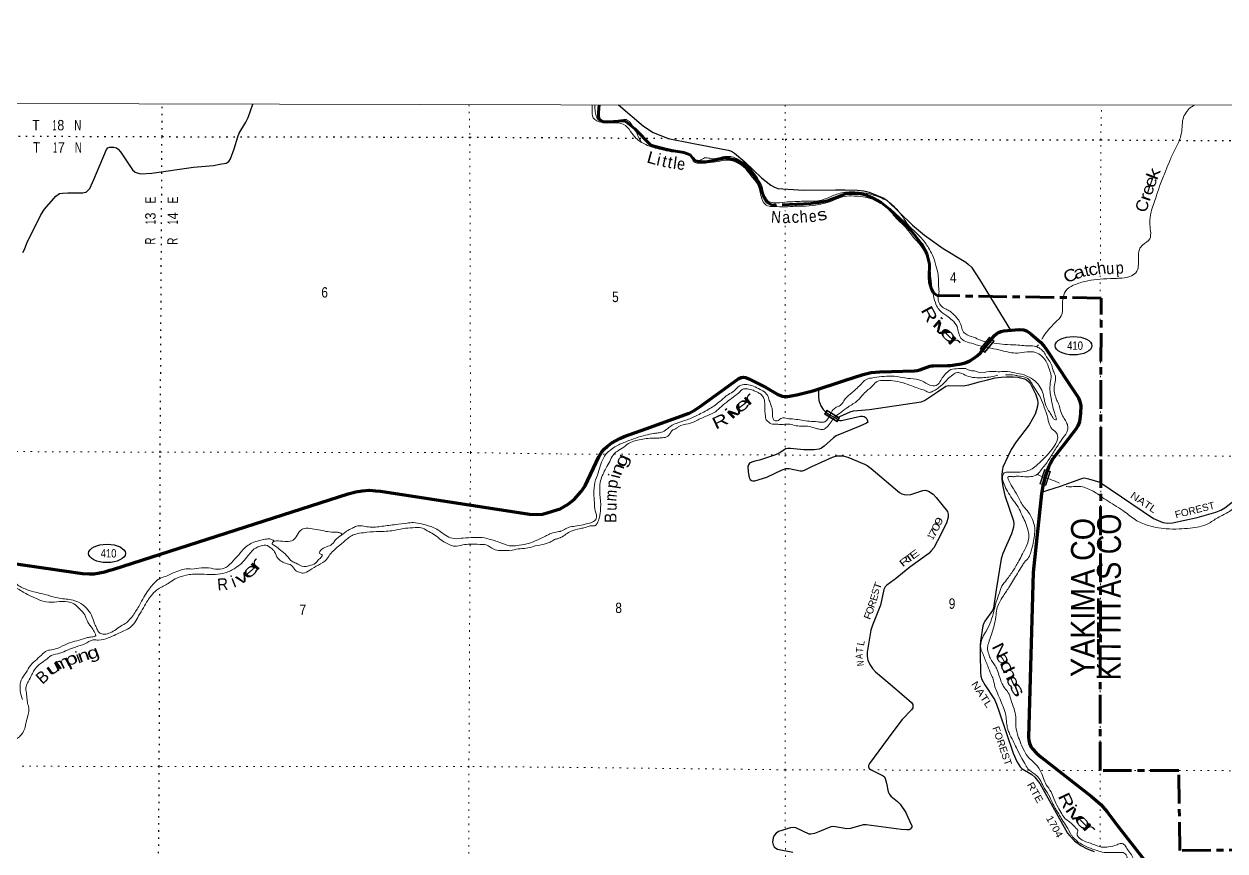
# Model space of a CAD drawing. Header units: feet. Extents: x -252658 to 9, y -366365 to -181930.
# Drawn here: x -40356 to -20165, y -195841 to -181930 of the extents above; entities that cross this region are included whole.
import ezdxf
from ezdxf.enums import TextEntityAlignment as Align

# ---------------------------------------------------------------- set-up
doc = ezdxf.new("R2010")
doc.units = ezdxf.units.FT
doc.header["$LTSCALE"] = 80
doc.linetypes.add('DOTTED', pattern=[1.5, 0.3, -1.2])
doc.linetypes.add('LONG_DASH_SHORT_DASH', pattern=[9.9, 6, -1.2, 1.5, -1.2])
for name, color, linetype, lineweight in [('11', 7, 'LONG_DASH_SHORT_DASH', 60), ('17', 7, 'Continuous', 25), ('23', 7, 'Continuous', 70), ('29', 7, 'Continuous', 25), ('31', 7, 'Continuous', 13), ('39', 7, 'Continuous', 13), ('4', 7, 'Continuous', 13), ('59', 7, 'Continuous', 13), ('6', 7, 'DOTTED', 25), ('7', 7, 'DOTTED', 13)]:
    doc.layers.add(name, color=color, linetype=linetype, lineweight=lineweight)
for name, color, linetype in [('12', 7, 'Continuous'), ('30', 7, 'Continuous'), ('41', 7, 'Continuous')]:
    doc.layers.add(name, color=color, linetype=linetype)

msp = doc.modelspace()

# ---------------------------------------------------------------- linework, layer by layer
at = {"layer": '11'}
msp.add_lwpolyline([(-19613.02, -195822.8), (-20924.33, -195833.51), (-20941.65, -194485.95), (-22265, -194486.58), (-22252.85, -189192.88), (-22246.72, -186540.15), (-25005.78, -186499.06), (-25062.86, -186452.72), (-25099.94, -186392.37), (-25132.27, -186279.08), (-25137.23, -186179.86), (-25132.27, -185969.02), (-25154.68, -185879), (-25179.37, -185790.42), (-25265.8, -185629.6), (-25449.58, -185393.54), (-25545.48, -185285.72), (-25804.13, -185046.81), (-25947.35, -184930.75), (-26092.89, -184851.55), (-26191.82, -184807.28), (-26293.07, -184785.06), (-26374.56, -184780.12), (-26433.82, -184780.12), (-26544.94, -184785.06), (-26851.97, -184902.22), (-26995.24, -184933.4), (-27129.18, -184946.18), (-27717.87, -184974.33), (-27787.89, -184971.64), (-27819.51, -184952.01), (-27868.54, -184928.27), (-27908.05, -184866.54), (-27984.6, -184654.17), (-28051.29, -184536.53), (-28102.12, -184460.46), (-28261.17, -184288.7), (-28396.99, -184217.09), (-28455.37, -184201.66), (-28517.23, -184184.48), (-28609.07, -184189.25), (-28860.73, -184240.44), (-28968.53, -184246.3), (-29070.99, -184228.4), (-29114.6, -184181.56), (-29157.57, -184130.66), (-29263.75, -184091.15), (-29439.08, -184063.99), (-29567.49, -184036.83), (-29819.36, -183967.68), (-30084.55, -183690.1), (-30226.62, -183582.76), (-30262.57, -183560.43), (-30293.12, -183557.14), (-30538.16, -183579.01), (-30618.3, -183572.83), (-30654.25, -183557.95), (-30684.65, -183532.59), (-30695.15, -183478.57), (-30696.47, -183417.94), (-30686.21, -183287.91)], dxfattribs=at)
at = {"layer": '17'}
for centre in [(-22711.14, -187341.25), (-38961.25, -190835.44)]:
    msp.add_ellipse(centre, major_axis=(309.24, -1), ratio=0.500121, dxfattribs=at)
at = {"layer": '23'}
for points in [[(-26388.7, -187869.2), (-26249.5, -187823.19), (-26114.58, -187794.05), (-25970.28, -187779.23), (-25383.88, -187763.75), (-25339.27, -187757.46), (-25295.27, -187745.67), (-25129.18, -187686.14), (-25095.09, -187679.32), (-25064.42, -187677.6), (-24831.47, -187675.83), (-24777.78, -187671.88), (-24601.15, -187645.21), (-24530.16, -187627.87), (-24490.83, -187614.2), (-24452.41, -187595.6), (-24391.67, -187554.67), (-24330.94, -187512.5), (-24274.79, -187461.2), (-24039.25, -187171.83), (-24000.61, -187138.56), (-23972.11, -187121.2), (-23933.68, -187103.83), (-23884.46, -187091.54), (-23691.26, -187075.98)], [(-23691.26, -187075.98), (-23613.32, -187069.7), (-23613.32, -187069.7), (-23550.06, -187073.45), (-23501.72, -187090.81), (-23450.9, -187121.82), (-23422.71, -187148.33), (-23267.45, -187281.81), (-23212.26, -187343.64), (-23164.57, -187405.84), (-22793.83, -187963.55), (-22629.69, -188217.13), (-22603.08, -188278.97), (-22590.69, -188348.43), (-22594.09, -188486.68), (-22613, -188623.77), (-22637.79, -188690.74), (-22670.93, -188746.05), (-22858.18, -188985.19), (-23057.51, -189246.45), (-23100.12, -189317.07), (-23129.87, -189386.53), (-23186.65, -189548), (-23229.03, -189696.59), (-23251.49, -189831.52), (-23388.75, -191158.81), (-23466.71, -193926.21), (-23462.06, -193980.46), (-23449.66, -194027.59), (-23427.35, -194082.16), (-23398.84, -194123.38), (-23335.63, -194193.79), (-23256.54, -194262.3), (-22408.47, -194924.89), (-22251.06, -195060.73), (-22147.94, -195182.6), (-21977.71, -195404.01), (-21060.41, -196581.55)], [(-29904.33, -188741.98), (-29174.64, -188475.81), (-29072.65, -188421.01), (-28985.65, -188365.39), (-28360.19, -187907.47), (-28336.39, -187892.66), (-28297.35, -187875.92), (-28258.92, -187869.72), (-28225.46, -187877.16), (-28169.4, -187899.63), (-27890.56, -188036.68), (-27682.56, -188159.92), (-27609.74, -188189.83), (-27568.52, -188197.13), (-27518.94, -188197.13), (-27360.68, -188165.95), (-27069.36, -188095.86), (-26577.04, -187931.45), (-26388.7, -187869.2)], [(-31340.43, -190085.37), (-31209.55, -190008.54), (-31109.41, -189925.92), (-30991.4, -189795.22), (-30924.19, -189696.83), (-30692.26, -189208.34), (-30640.62, -189126.72), (-30596, -189074.63), (-30551.38, -189037.42), (-30470.81, -188976.65), (-30340.21, -188900.98), (-30263.81, -188866.26), (-29904.33, -188741.98)], [(-40604.88, -190994.18), (-39375.14, -191174.41), (-39261.9, -191181.24), (-39174.39, -191178.5), (-39085.51, -191163.46), (-38996.62, -191145.66), (-38913.21, -191119.68), (-38848.94, -191101.88), (-34907.6, -189833.6), (-34778.07, -189800.65), (-34668.35, -189780.73), (-34551.08, -189770.55), (-34445.47, -189780.04), (-34365.11, -189786.97), (-31859.69, -190173.44), (-31730.07, -190182.4), (-31640.83, -190172.73), (-31546.31, -190147.15), (-31340.43, -190085.37)]]:
    msp.add_lwpolyline(points, dxfattribs=at)
at = {"layer": '29'}
for points in [[(-37063.02, -184289.03), (-36957.37, -184270.57), (-36913.73, -184243.68), (-36886.85, -184199.99), (-36822.23, -184027.42), (-36762.96, -183825.01), (-36738.74, -183765.97), (-36627.03, -183582.95), (-36590.64, -183504.86), (-36508.65, -183279.32)], [(-30364.11, -183288.34), (-29943.03, -183649.76), (-29778.84, -183752.19), (-29651.77, -183807.47), (-29528.58, -183853.95), (-29129.16, -183931.62), (-28516.03, -184049.11), (-28459.73, -184065.94), (-28408.62, -184100.49), (-28237.54, -184247.49), (-27959.59, -184516.18), (-27802.24, -184640.92), (-27738.7, -184676.86), (-27682.95, -184694.48), (-27257.17, -184725.91), (-26715.09, -184718.99), (-26548.04, -184718.32), (-26340.85, -184723.85), (-26235.88, -184734.91), (-26145.37, -184760.23), (-25903, -184860.69), (-25850.39, -184894.31), (-25415.61, -185315.38), (-25214.86, -185479.75), (-24900.6, -185708.2), (-24521.73, -185936.02), (-24474.61, -185972.62), (-24425.04, -186021.71), (-24292.55, -186225.4), (-23771.73, -187082.46)], [(-40374.09, -185775.05), (-40346.16, -185720.82), (-40307.56, -185618.87), (-40075.8, -185140.5), (-40012.92, -185041.57), (-39822.5, -184822.79), (-39761.89, -184781.14), (-39709.66, -184773.39), (-39621.61, -184768), (-39365.46, -184767.68), (-39323.53, -184761.04), (-39312.95, -184757.51), (-39293.55, -184741.64), (-39250.25, -184696.15), (-39181.79, -184544), (-38971.62, -184039.39), (-38947.98, -184014.74), (-38919.76, -184000.63), (-38846.92, -184000.05), (-38799.87, -184014.74), (-38771.66, -184035.91), (-38734.15, -184081.11), (-38531.87, -184385.25), (-38487.45, -184422.07), (-38436.66, -184438.18), (-38390.82, -184448.76), (-38209.58, -184439.96), (-37507.53, -184336.15), (-37172.9, -184308.23), (-37063.02, -184289.03)], [(-26700.66, -188561.25), (-26465.19, -188452.96), (-26407.69, -188436.24), (-26141.48, -188411.7), (-25271.77, -188284.34), (-25216.31, -188265.56), (-24999.16, -188118.58), (-24856.01, -188023.1), (-24812.33, -188011.82), (-24566.33, -188013.43), (-24472.01, -188000.99), (-24297.82, -187948.71), (-24159.04, -187914.48)], [(-24159.04, -187914.48), (-24025.71, -187881.6), (-23925.9, -187869.75), (-23838.95, -187863.82), (-23725.31, -187862.83), (-23645.27, -187871.72), (-23604.76, -187879.63), (-23560.29, -187891.48), (-23532.62, -187899.39), (-23500.01, -187917.18), (-23461.48, -187947.81), (-23431.91, -187983.02), (-23351.3, -188148), (-23315.89, -188253.93), (-23310.36, -188306.45), (-23314.92, -188358.83), (-23332.46, -188422.55), (-23357.33, -188494.43), (-23455.33, -188670.38), (-23675.55, -188957.97), (-23759.28, -189087.38), (-23817.48, -189207.26), (-23897.41, -189385.93), (-23911.22, -189452.27), (-23916.53, -189512.4), (-23915.81, -189593), (-23899.11, -189711.35), (-23866.52, -189862.11), (-23721.78, -190285.67), (-23713.7, -190335.48), (-23719.23, -190393.53), (-23753.48, -190506.66), (-23897.41, -190834.45), (-23928.71, -190924.72), (-24010.75, -191449.07), (-24056.26, -191756.36), (-24073.41, -191794.64), (-24199.91, -191977.5), (-24219.25, -192010.68), (-24233.42, -192054), (-24275.56, -192313.26), (-24281.73, -192385.71), (-24281.73, -192530.63), (-24277.51, -192845.43), (-24267.6, -192902.18), (-24251.02, -192954.7), (-24201.05, -193046.16), (-24036.96, -193294.94), (-24005.15, -193369.36), (-23962.52, -193497.68), (-23723.87, -194194.24), (-23662.6, -194334.11), (-23610.11, -194428.1), (-23575.91, -194461.13), (-23466.94, -194518.61), (-23413.65, -194552.07), (-23361.61, -194600.4), (-23279.78, -194705.68), (-22812.18, -195540.45), (-22775.82, -195583.61), (-22693.95, -195669.87), (-22585.58, -195750.88), (-22483.77, -195805.61), (-22363.35, -195851.59)], [(-26998.73, -188072.27), (-27001.13, -188201.41), (-26992.38, -188262.47), (-26956.93, -188353.44), (-26918.25, -188417.03), (-26874.05, -188461.25), (-26838.14, -188486.13), (-26791.18, -188516.54), (-26700.66, -188561.25)], [(-26700.66, -188561.25), (-26660.91, -188593.32), (-26639.25, -188599.44), (-26611.62, -188599.44), (-26294.39, -188528.45), (-26258.02, -188524.8), (-26233.15, -188530.33), (-26197.24, -188555.21), (-26177.9, -188588.38), (-26171.12, -188624.65), (-26188.95, -188646.43), (-26301.69, -188697.17), (-26700.03, -188856.52), (-26749.2, -188890.73), (-26901.69, -189033.44), (-26948.66, -189063.85), (-26988.67, -189079.93), (-27072.97, -189091.49), (-27242.8, -189094.4), (-27468.02, -189069.38), (-27514.98, -189069.38), (-27548.68, -189076.83), (-27658.64, -189146.78), (-27721.45, -189175.53), (-27992.16, -189266.36), (-28069.87, -189285.06)], [(-28069.87, -189285.06), (-28121.37, -189297.45), (-28158.58, -189318.86), (-28173.86, -189344.44), (-28184.91, -189377.62), (-28183.68, -189461.51), (-28165.57, -189560.07), (-28146.23, -189590.47), (-28124.82, -189610.04), (-28107.55, -189615.35), (-28071.64, -189615.35), (-27868.35, -189551.37), (-27610.29, -189430.14), (-27547.23, -189408.23), (-27491.5, -189408.02), (-27305.51, -189446), (-27267.73, -189446.73), (-27234.58, -189432.9), (-27108.92, -189371.36), (-26761.69, -189214.12), (-26693.12, -189195.17), (-26640.63, -189192.4), (-26588.14, -189195.17), (-26507.71, -189217.72), (-26224.87, -189332.01), (-26180.74, -189353.76), (-26111.6, -189406.65), (-25634.24, -189812.81), (-25595.01, -189835.13), (-25556.33, -189846.19), (-25512.13, -189851.72), (-25448.46, -189842.63), (-25244.16, -189777.08), (-25197.92, -189773.92), (-25150.23, -189788.14), (-25072.88, -189837.9), (-25018.85, -189896.15), (-24830.66, -190132.84), (-24815.96, -190175.15), (-24818.72, -190227.67), (-24848.13, -190323.68), (-24996.43, -190621.18), (-25061.83, -190739.08), (-25103.27, -190791.61), (-25142.08, -190834.33), (-25463.88, -191065.84), (-25707.44, -191267.09), (-25728.3, -191282.2)], [(-23246.84, -189803.61), (-22931.25, -189703.9), (-22586.29, -189580.82), (-22553.48, -189567.05), (-22524.25, -189562.78), (-22459.56, -189578.11), (-22266.7, -189636.53), (-21365.34, -190245.63), (-21210.88, -190313.43), (-21128, -190324.49), (-21047.89, -190319.42), (-20631.18, -190230.36), (-20315.81, -190142.04), (-20232.93, -190108.87), (-20167.91, -190068.91), (-19735.32, -189734.78)], [(-25728.3, -191282.2), (-25850.55, -191370.75), (-25875.41, -191398.39), (-25900.78, -191440.14), (-25958.84, -191707.37), (-26089.52, -192043.88), (-26118.07, -192125.4), (-26180.68, -192494.47), (-26179.43, -192561.35), (-26166.87, -192629.92), (-26133.72, -192701.8), (-26092.28, -192770.91), (-26039.48, -192828.25), (-25759.27, -193062.79), (-25433.39, -193341.43), (-25414.08, -193374.93), (-25411.32, -193408.1), (-25414.08, -193432.98), (-25434.37, -193467.97), (-25589.63, -193630.92), (-25751.24, -193838.06), (-26143.33, -194366.95), (-26155.83, -194404.66), (-26155.83, -194424.01), (-26144.78, -194451.65), (-26122.13, -194471.35), (-25910.92, -194575.45), (-25889.25, -194594.02), (-25875.44, -194621.67), (-25857.89, -194701.9), (-25825.72, -194845.58), (-25811.26, -194880.58), (-25784.28, -194920.22), (-25672.24, -195008.89), (-25626.81, -195055.67), (-25532.88, -195191.13), (-25494.24, -195269.71), (-25430.67, -195417.81), (-25431.57, -195442.33), (-25456.92, -195474.48), (-25476.25, -195482.77), (-25512.17, -195482.77), (-25609.87, -195480.79), (-26197.28, -195399.84), (-26227.67, -195399.84), (-26249.3, -195401.5), (-26462.49, -195463.42), (-26521.81, -195466.23), (-26744.27, -195430.25), (-26791.6, -195436.54), (-26980.2, -195513.18), (-27067.49, -195546.35), (-27125.51, -195557.41), (-27156.53, -195555.65), (-27378.29, -195453.75), (-27423.72, -195447.63), (-27469.45, -195453.75), (-27673.88, -195514.56), (-27710.46, -195542.5), (-27742.94, -195580.91), (-27762.28, -195622.37), (-27769.64, -195695.25), (-27762.28, -195738.48), (-27745.71, -195771.65), (-27718.08, -195793.77), (-27686.52, -195809.6), (-27432.9, -195861.4)]]:
    msp.add_lwpolyline(points, dxfattribs=at)
at = {"layer": '31'}
for p, q in [((-26895.76, -188490.23), (-26856.49, -188426.34)), ((-26682.76, -188621.12), (-26895.76, -188490.23))]:
    msp.add_line(p, q, dxfattribs=at)
msp.add_lwpolyline([(-26654.49, -188559.84), (-26853.86, -188437.34), (-26884.75, -188487.6), (-26685.38, -188610.11)], close=True, dxfattribs=at)
msp.add_lwpolyline([(-26856.49, -188426.34), (-26643.49, -188557.22), (-26682.76, -188621.12)], dxfattribs=at)
at = {"layer": '39'}
msp.add_line((-23301.79, -187325.47), (-23333.76, -187357.73), dxfattribs=at)
for points in [[(-23047.34, -188570.87), (-23005.06, -188588.78), (-23019.46, -188508.41), (-23058.21, -188367.82), (-23088.95, -188223.18), (-23105.47, -188112.65), (-23102.04, -187967.86), (-23088.47, -187847.15), (-23117.04, -187740.7), (-23175.91, -187594.17), (-23246.56, -187516.06), (-23351.31, -187454.19), (-23492.02, -187444.76), (-23652.7, -187465.58), (-23924.17, -187422.55), (-24101.18, -187383.12), (-24264.1, -187347.64), (-24427.07, -187300.11), (-24551.83, -187258.43), (-24604.26, -187214.43), (-24669.36, -187019.67), (-24750.18, -186911.44), (-24840.91, -186839.45), (-24965.9, -186741.48), (-24986.1, -186715.42), (-25032.72, -186617.1), (-25075.59, -186452.4), (-25106.55, -186253.46), (-25123.38, -186068.54), (-25176.53, -185847.58), (-25261.61, -185681.06), (-25400.93, -185518.8), (-25538.27, -185348.49), (-25711.82, -185172.31), (-25832.95, -185034.1), (-25994.18, -184922.2), (-26090.81, -184878.4), (-26253.76, -184836.89), (-26400.51, -184823.47), (-26565.27, -184830.23), (-26689.7, -184871), (-26850.22, -184932.04), (-26992.76, -184964.85), (-27211.69, -184993.97), (-27388.53, -184994.76), (-27563.31, -185007.6), (-27750.24, -184998.37), (-27854.78, -184986.77), (-27927.39, -184920.74), (-27966.02, -184812.32), (-28027.09, -184619.55), (-28150.33, -184459.23), (-28257.35, -184333.02), (-28388.3, -184253.17), (-28506.99, -184221.53), (-28675.72, -184240.37), (-28864.52, -184265.34), (-29011.19, -184272.03), (-29099.75, -184238.23), (-29128.22, -184155.92), (-29335.48, -184088.47), (-29476.2, -184077.03), (-29643.14, -184041.57), (-29902.71, -183958.27), (-30067.94, -183848.41), (-30156.82, -183736.2), (-30281.91, -183616.1), (-30444.79, -183590.68), (-30645.77, -183583.53), (-30784.74, -183507.74), (-30803.41, -183365.05), (-30801.59, -183318.79), (-30806.5, -183287.71)], [(-30761.81, -183287.78), (-30759.27, -183346.76), (-30751, -183405.03), (-30732.54, -183495.44), (-30700.2, -183541.55), (-30649.91, -183553.39), (-30569.5, -183561.07), (-30481.1, -183556.66), (-30328.42, -183543.92), (-30234, -183537.46), (-30165.47, -183587.43), (-30118.99, -183651.57), (-30084.58, -183711.74), (-30052.21, -183763.88), (-30029.88, -183820.09), (-30005.57, -183868.24), (-29993.41, -183892.32), (-29975.79, -183921.43)], [(-20680.5, -183299.2), (-20743.59, -183334.45), (-20819.61, -183419.24), (-20869.43, -183522.01), (-20884.92, -183666.86), (-20904.47, -183799.67), (-20958.14, -183944.68), (-21025.92, -184077.7), (-21105.55, -184263.05), (-21177.19, -184436.3), (-21262.69, -184659.89), (-21324.27, -184837.12), (-21365.95, -184963.98), (-21407.62, -185094.87), (-21428.99, -185273.93), (-21416.39, -185408.61), (-21429.91, -185543.39), (-21550.04, -185650.5), (-21604.01, -185721.12), (-21617.5, -185863.95), (-21621.07, -185974.56), (-21644.72, -186089.29), (-21736.85, -186164.1), (-21855.28, -186198.81), (-22032.07, -186209.65), (-22265.14, -186220.74), (-22468, -186247.78), (-22676.74, -186309.03), (-22815.07, -186390.08), (-22886.86, -186527.13), (-22898.34, -186667.95), (-22917.74, -186838.95), (-23013.77, -186943.94), (-23087.8, -187024.71), (-23187.8, -187141.78), (-23229.73, -187208.32), (-23245.2, -187232.57)], [(-29078.65, -184251.3), (-28995.31, -184223.69), (-28913.08, -184183.11), (-28826.65, -184188.76), (-28728.16, -184194.36), (-28617.75, -184165.71), (-28537.39, -184159.32), (-28426.82, -184170.9), (-28334.18, -184218.75), (-28217.35, -184286.6), (-28132.57, -184378.72), (-28059.85, -184470.9), (-27995.12, -184575.17), (-27942.4, -184689.56), (-27907.73, -184816.09), (-27879.42, -184858.19), (-27855.14, -184898.3), (-27806.8, -184926.23), (-27692.2, -184939.8), (-27519.44, -184922.95), (-27352.67, -184916.17), (-27216.06, -184907.52), (-27081.4, -184910.95), (-26944.84, -184890.23), (-26788.33, -184831.22), (-26688.01, -184792.57), (-26577.59, -184765.94), (-26455.06, -184753.33), (-26316.37, -184760.76), (-26159.53, -184782.18), (-26020.69, -184827.81), (-25905.95, -184873.55), (-25823.37, -184919.44), (-25758.86, -184969.42), (-25659.97, -185073.54), (-25581.18, -185175.75), (-25502.32, -185294.04), (-25375.18, -185426.19), (-25266.22, -185534.29), (-25149.02, -185694.64), (-25082.2, -185817), (-25025.21, -185993.7), (-24988.39, -186152.4), (-24981.92, -186260.95), (-24979.57, -186345.4), (-24973.1, -186453.96), (-24984.92, -186512.32), (-24980.55, -186598.77), (-24932, -186676.98), (-24853.42, -186726.9), (-24784.95, -186762.79), (-24754.7, -186788.8), (-24700.23, -186840.84), (-24625.47, -186941.05), (-24594.98, -187025.37), (-24562.47, -187111.69), (-24499.99, -187157.66), (-24359.1, -187211.33), (-24244.36, -187259.08), (-24047.25, -187300.43), (-23866.31, -187319.74), (-23679.39, -187328.96), (-23548.72, -187340.45), (-23450.23, -187344.03), (-23349.71, -187353.64), (-23271.19, -187391.5), (-23196.53, -187465.56), (-23154, -187545.81), (-23095.39, -187627.99), (-23062.84, -187724.37), (-23036.42, -187798.65), (-23012, -187872.95), (-23019.74, -187945.37), (-23037.35, -188062.08), (-23024.92, -188154.52), (-22990.32, -188260.94), (-22953.82, -188341.22), (-22927.31, -188437.62), (-22880.65, -188543.99), (-22836.13, -188620.2), (-22809.75, -188682.42), (-22811.43, -188762.86), (-22883.28, -188885.84), (-22971.17, -189014.93), (-23086.99, -189196.42), (-23186.86, -189345.66), (-23252.84, -189428.4), (-23316.84, -189503.09), (-23431.22, -189543.81), (-23529.69, -189544.25), (-23658.34, -189534.77)], [(-31340.4, -190463.89), (-31334.1, -190462.43), (-31250.93, -190421.09), (-31172.68, -190390.58), (-31060.22, -190371.98), (-30923.68, -190345.23), (-30827.33, -190318.66), (-30781.19, -190298.35), (-30737.17, -190251.91), (-30751.78, -190119.26), (-30766.42, -189976.55), (-30775.07, -189827.79), (-30757.74, -189640.7), (-30702.14, -189477.57), (-30658.51, -189334.61), (-30596.77, -189199.61), (-30542.78, -189133.01), (-30482.69, -189084.48), (-30400.52, -189029.83), (-30226, -188952.64), (-30071.5, -188895.65), (-29906.92, -188844.65), (-29768.36, -188819.9), (-29714.14, -188809.61), (-29637.83, -188797.2), (-29549.61, -188746.54), (-29481.5, -188693.96), (-29389.25, -188647.3), (-29208.64, -188586.17), (-29032.11, -188508.97), (-28827.58, -188399.48), (-28653.25, -188276.04), (-28511.04, -188160.79), (-28416.83, -188102.06), (-28350.78, -188035.41), (-28296.66, -188002.99), (-28206.26, -187994.55), (-28091.6, -188022.19), (-27980.86, -188075.99), (-27888.17, -188135.91), (-27837.6, -188218.13), (-27813.14, -188302.47), (-27786.75, -188366.7), (-27772.25, -188473.21), (-27765.89, -188553.62), (-27739.57, -188601.76), (-27677.29, -188597.46), (-27617.16, -188558.99), (-27524.7, -188564.61), (-27408.1, -188576.16), (-27150.72, -188613.22), (-27018.06, -188620.68), (-26951.71, -188628.43), (-26891.46, -188620.12), (-26803.52, -188501.08), (-26755.62, -188420.44), (-26699.53, -188375.95), (-26635.34, -188347.51), (-26571.36, -188266.8), (-26465.31, -188155.73), (-26347.16, -188052.65), (-26277.13, -187979.95), (-26205.05, -187913.27), (-26108.71, -187884.69), (-25935.98, -187861.8), (-25777.27, -187851.04), (-25578.21, -187878.31), (-25459.58, -187893.87), (-25262.48, -187933.21), (-25125.54, -188002.99), (-25023.02, -188010.57), (-24905.06, -187863.26), (-24825.01, -187780.46), (-24774.92, -187744.04), (-24646.38, -187727.38), (-24529.82, -187726.86), (-24439.26, -187760.65), (-24358.84, -187768.33), (-24296.46, -187790.17), (-24121.68, -187775.32), (-23978.99, -187778.71), (-23866.47, -187774.19), (-23695.55, -187799.57), (-23542.69, -187833.08), (-23401.74, -187902.83), (-23313, -187980.86), (-23244.22, -188091.15), (-23207.55, -188213.65), (-23199.27, -188271.93), (-23140.41, -188416.45), (-23093.88, -188492.65), (-23047.34, -188570.87)], [(-31340.81, -190572.01), (-31330.55, -190567.13), (-31158.33, -190460.89), (-31015.81, -190420.04), (-30941.53, -190403.63), (-30867.26, -190381.18), (-30811.04, -190370.87), (-30760.8, -190370.65), (-30720.77, -190330.26), (-30682.99, -190231.56), (-30663.49, -190086.69), (-30661.95, -189970.05), (-30674.47, -189857.5), (-30674.95, -189738.86), (-30663.41, -189612.13), (-30621.65, -189503.36), (-30575.83, -189404.62), (-30507.99, -189287.69), (-30452.15, -189180.87), (-30386.09, -189118.24), (-30273.84, -189047.36), (-30161.63, -188968.44), (-30041.2, -188931.71), (-29924.74, -188909.07), (-29800.2, -188896.46), (-29721.82, -188898.12), (-29647.49, -188891.76), (-29553.11, -188875.25), (-29483.07, -188802.55), (-29465.11, -188772.31), (-29384.9, -188729.72), (-29346.84, -188699.39), (-29188.26, -188654.45), (-29045.81, -188599.52), (-28871.31, -188518.31), (-28732.91, -188453.35), (-28630.78, -188364.42), (-28510.61, -188265.35), (-28404.43, -188184.45), (-28328.33, -188121.77), (-28282.29, -188077.33), (-28191.89, -188068.89), (-28099.36, -188090.59), (-28014.8, -188130.44), (-27956.36, -188168.38), (-27915.92, -188230.54), (-27903.43, -188337.06), (-27898.94, -188451.66), (-27892.72, -188499.89), (-27886.4, -188570.24), (-27841.97, -188624.34), (-27793.61, -188656.3), (-27701.15, -188661.92), (-27616.72, -188667.58), (-27510.25, -188659.06), (-27401.64, -188680.7), (-27293.07, -188694.29), (-27182.54, -188695.81), (-27073.91, -188723.48), (-27005.51, -188741.27), (-26921.07, -188750.95), (-26858.93, -188712.47), (-26786.95, -188621.66), (-26720.97, -188538.92), (-26618.81, -188460.05), (-26500.6, -188373.06), (-26342.29, -188263.77), (-26244.26, -188154.75), (-26162.17, -188079.98), (-26088.08, -188015.3), (-26010.01, -187940.56), (-25893.52, -187925.96), (-25746.8, -187931.34), (-25585.9, -187962.8), (-25428.93, -188018.41), (-25310.18, -188062.12), (-25209.57, -188095.86), (-25135.09, -188125.69), (-25077.38, -188108.65), (-25001.83, -188066.65), (-24934.67, -188012.05), (-24870.54, -187951.58), (-24782.48, -187862.71), (-24734.4, -187826.3), (-24664.19, -187793.82), (-24589.78, -187809.58), (-24477.04, -187857.33), (-24336.28, -187880.84), (-24099.35, -187862.98), (-23981.82, -187837.78)], [(-23856.95, -187832.52), (-23695.34, -187838.82), (-23632.38, -187851.42), (-23521.15, -187874.52), (-23443.49, -187924.92), (-23413.51, -187973.26), (-23326.52, -188113.63), (-23265.8, -188219.94), (-23202.88, -188372.49), (-23143.84, -188561.24), (-23099.05, -188701.8), (-23064.69, -188749.91), (-23022.35, -188783.91), (-22981.89, -188850.09), (-22977.65, -188906.37), (-23025.44, -189013.16), (-23123.36, -189148.32), (-23227.42, -189255.36), (-23341.54, -189360.43), (-23429.7, -189423.15), (-23530.05, -189455.77), (-23690.76, -189470.56), (-23809.33, -189469.08), (-23875.6, -189479.43), (-23903.33, -189578.08), (-23866.66, -189700.58), (-23803.88, -189818.94), (-23718.95, -189949.27), (-23642.14, -190057.51), (-23581.33, -190185.94), (-23524.61, -190298.29), (-23479.86, -190430.81), (-23463.33, -190541.33), (-23494.85, -190696.31), (-23570.62, -190843.44), (-23628.42, -190960.32), (-23722.22, -191119.6), (-23836.12, -191278.96), (-23914.05, -191387.89), (-23969.71, -191534.93), (-24021.34, -191687.98), (-24050.98, -191810.78), (-24102.55, -191977.91), (-24176.27, -192135.08), (-24236.11, -192243.93), (-24265.93, -192322.49), (-24261.33, -192465.24), (-24222.79, -192553.54), (-24188.26, -192643.88), (-24151.73, -192732.19), (-24096.9, -192870.7), (-24062.41, -192950.98), (-24033.76, -193079.55), (-23991.13, -193183.92), (-23932.29, -193322.41), (-23887.65, -193426.77), (-23848.91, -193563.34), (-23836.37, -193683.93), (-23817.86, -193786.41), (-23795.5, -193848.64), (-23726.6, -193989.1), (-23669.86, -194105.47), (-23592.87, -194259.97), (-23530.12, -194370.28), (-23477.52, -194456.52), (-23361.81, -194550.97), (-23312.56, -194593.82), (-23248.33, -194690.21), (-23221.11, -194750.97), (-23132.1, -194895.36), (-23053.06, -195057.88), (-22959.28, -195218.26), (-22901.48, -195314.66), (-22828.68, -195430.33), (-22749.46, -195567.43), (-22720.49, -195609.29), (-22596.66, -195712.18), (-22464.44, -195781.47), (-22313.33, -195831.87), (-22197.71, -195864.46), (-22034.94, -195863.73), (-21932.45, -195865.29), (-21876.17, -195867.05), (-21785.09, -196027.51), (-21744.29, -196176.14), (-21729.54, -196342.97), (-21761.28, -196445.66), (-21783.02, -196534.24), (-21764.51, -196649.76), (-21741.43, -196681.26), (-21688.96, -196767.36)], [(-16800.42, -189347.46), (-16951.07, -189364.22), (-17315.39, -189219.04), (-17488.48, -189153.45), (-17784.08, -189106.51), (-18041.4, -189083.52), (-18312.21, -189203.36), (-18572.66, -189397.56), (-18782.99, -189563.38), (-18901.18, -189654.4), (-19001.58, -189674.95), (-19118.21, -189657.37), (-19267.21, -189585.64), (-19413.86, -189598.36), (-19674.46, -189756.36), (-19800.53, -189887.63), (-19952.69, -190025.04), (-20088.92, -190128.2), (-20285.42, -190235.65), (-20451.81, -190336.93), (-20748.92, -190410.64), (-20935.76, -190423.53), (-21152.81, -190420.48), (-21492.7, -190353.62), (-21694.06, -190255.98), (-21881.53, -190112.03), (-22163.59, -189936.33), (-22284.51, -189850.4), (-22479.89, -189740.67), (-22590.55, -189708.99), (-22713.12, -189711.54), (-22825.66, -189710.03), (-22836.19, -189708.21)], [(-23658.34, -189534.77), (-23716.58, -189545.08), (-23776.88, -189541.33), (-23815.02, -189551.55), (-23808.86, -189583.7), (-23744.02, -189714.11), (-23650.99, -189860.49), (-23559.85, -190033.02), (-23487.16, -190117.15), (-23414.32, -190239.49), (-23373.69, -190347.9), (-23361.11, -190474.52), (-23380.72, -190595.26), (-23404.28, -190732.1), (-23428.06, -190812.64), (-23465.87, -190903.3), (-23533.88, -190982.02), (-23575.83, -191044.55), (-23653.68, -191171.58), (-23787.44, -191389.34), (-23889.28, -191546.64), (-23963.14, -191669.63), (-23998.89, -191772.34), (-24018.46, -191901.12), (-24047.99, -192052.07), (-24091.61, -192197.04), (-24135.3, -192325.93), (-24157.03, -192416.51), (-24136.49, -192527.02), (-24103.97, -192615.35), (-24053.42, -192691.54), (-24006.9, -192765.73), (-23964.22, -192884.18), (-23909.36, -193030.73), (-23872.93, -193094.92), (-23808.28, -193179.09), (-23765.63, -193289.49), (-23710.71, -193450.12), (-23682.04, -193582.71), (-23683.54, -193707.39), (-23654.73, -193874.16), (-23610.02, -193996.62), (-23543.07, -194151.16), (-23460.17, -194275.46), (-23373.44, -194355.51), (-23272.43, -194485.77), (-23213.58, -194624.26), (-23168.96, -194726.61), (-23088.08, -194846.9), (-23043.42, -194957.3), (-22970.46, -195107.79), (-22909.74, -195214.09), (-22849.11, -195298.28), (-22746.31, -195376.25), (-22669.62, -195456.34), (-22637.27, -195504.46), (-22651.18, -195542.72), (-22628.81, -195606.97), (-22538.12, -195670.92), (-22389.19, -195724.55), (-22238.27, -195776.16), (-22121.72, -195773.63), (-21979.2, -195734.79), (-21906.95, -195712.35), (-21850.55, -195744.28), (-21802.02, -195816.45), (-21737.36, -195904.64), (-21672.5, -196039.08), (-21613.79, -196145.39), (-21597.32, -196241.84), (-21611, -196338.42), (-21652.73, -196453.23), (-21704.5, -196570.08), (-21710.12, -196670.65), (-21659.58, -196710.66), (-21581.17, -196752.52), (-21428.47, -196745.81), (-21241.62, -196736.94), (-21137.15, -196730.44), (-21060.72, -196746.19), (-20984.1, -196808.19), (-20838.81, -196956.34), (-20731.81, -197076.52), (-20642.97, -197180.69), (-20572.31, -197258.8), (-20499.63, -197340.92), (-20453.24, -197384.95), (-20420.92, -197425.03), (-20428.85, -197451.2), (-20491.13, -197455.5), (-20519.12, -197489.81)], [(-22948.12, -189653.23), (-22994.79, -189630.35), (-23141.71, -189576.71), (-23244.34, -189540.97), (-23292.66, -189519.07), (-23316.06, -189502.2)], [(-42488.32, -191348.78), (-42311.62, -191352.53), (-42209.21, -191356.4), (-42044.53, -191376.26), (-41972.22, -191394.25), (-41829.65, -191398.06), (-41707.22, -191367.72), (-41580.78, -191325.3), (-41446.34, -191270.82), (-41342.02, -191210.34), (-41229.67, -191151.87), (-41123.31, -191117.53), (-40994.84, -191089.19), (-40860.31, -191093.01), (-40725.67, -191163.18), (-40595.01, -191259.49), (-40498.5, -191339.77), (-40339.73, -191432.02), (-40193.08, -191480.06), (-39952.04, -191540.02), (-39785.32, -191584), (-39564.4, -191615.84), (-39437.84, -191655.86), (-39305.16, -191758.21), (-39224.66, -191872.69), (-39170.22, -192019.39), (-39129.93, -192103.77), (-39093.7, -192166.05), (-39031.41, -192192.09), (-38836.74, -192131.48), (-38728.42, -192058.94), (-38634.14, -192000.49), (-38523.9, -191877.68), (-38415.74, -191704.6), (-38341.66, -191569.78), (-38265.54, -191455.06), (-38141.28, -191306.09), (-38091.14, -191265.8), (-37976.76, -191221.4), (-37880.45, -191177.02), (-37754.03, -191126.56), (-37631.6, -191094.21), (-37539.23, -191098.09), (-37374.62, -191077.74), (-37211.96, -191085.54), (-37061.35, -191101.4), (-36930.91, -191050.94), (-36814.64, -190928.12), (-36746.49, -190857.65), (-36684.36, -190783.16), (-36612.18, -190714.69), (-36519.9, -190658.26), (-36399.49, -190619.87), (-36301.14, -190597.61), (-36224.85, -190591.46), (-36184.67, -190605.48), (-36158.53, -190623.53), (-36182.57, -190661.77), (-36138.32, -190707.95), (-36043.84, -190780.19), (-35943.31, -190868.51), (-35852.8, -190966.89), (-35782.47, -191000.97), (-35653.88, -191057.07), (-35565.55, -191042.87), (-35453.18, -190998.47), (-35403.07, -190940.08), (-35352.95, -190891.75), (-35340.95, -190859.57), (-35391.18, -190837.52), (-35371.18, -190787.23), (-35178.59, -190680.38), (-35104.44, -190591.8), (-34988.11, -190507.18), (-34933.96, -190462.87), (-34835.66, -190410.44), (-34767.44, -190378.17), (-34564.62, -190389.93), (-34333.73, -190379.53), (-34106.89, -190349.03), (-33916.17, -190324.62), (-33809.77, -190316.42), (-33673.19, -190340.34), (-33536.6, -190374.32), (-33351.73, -190470.55), (-33243.19, -190544.78), (-33120.64, -190586.82), (-32972.07, -190576.55), (-32793.38, -190568.24), (-32656.84, -190570.05), (-32492.14, -190603.98)], [(-40185.01, -192797), (-40104.83, -192708.42), (-40000.54, -192631.86), (-39898.26, -192555.3), (-39753.76, -192512.86), (-39625.33, -192462.4), (-39488.87, -192409.92), (-39336.35, -192357.42), (-39191.89, -192290.85), (-39101.53, -192292.73), (-38940.95, -192256.3), (-38810.53, -192199.81), (-38710.21, -192153.41), (-38589.83, -192092.91), (-38495.6, -191998.27), (-38429.52, -191883.57), (-38347.4, -191750.74), (-38277.32, -191625.98), (-38215.21, -191541.44), (-38131.01, -191454.86), (-38056.79, -191410.51), (-37892.29, -191313.76), (-37787.97, -191251.27), (-37631.44, -191200.77), (-37525.04, -191184.53), (-37326.26, -191186.24), (-37137.51, -191187.97), (-36972.91, -191161.59), (-36804.37, -191080.91), (-36700.08, -191002.34), (-36609.89, -190897.65), (-36545.76, -190817.13), (-36461.54, -190744.62), (-36385.29, -190712.34), (-36260.81, -190704.11), (-36218.6, -190736.22), (-36158.28, -190786.39), (-36105.91, -190890.87), (-36043.56, -190959.14), (-35959.17, -191001.23), (-35860.72, -191037.28), (-35790.31, -191121.62), (-35730.03, -191151.69), (-35661.74, -191165.66), (-35551.38, -191115.23), (-35406.94, -191032.58), (-35270.56, -190935.86), (-35212.45, -190855.35), (-35044.04, -190694.25), (-34927.73, -190595.56), (-34861.55, -190545.19), (-34777.27, -190510.89), (-34648.81, -190486.57), (-34427.97, -190468.14), (-34170.98, -190453.68), (-33944.15, -190413.13), (-33779.52, -190400.82), (-33681.13, -190402.68), (-33576.64, -190452.79), (-33474.15, -190510.95), (-33369.62, -190587.2), (-33273.13, -190653.4), (-33186.73, -190695.5), (-33118.43, -190715.5), (-32977.91, -190693.17), (-32859.46, -190680.93), (-32692.81, -190682.69), (-32586.37, -190692.59), (-32459.77, -190762.77), (-32347.29, -190786.73), (-32148.52, -190778.39), (-32014.02, -190756.07), (-31915.65, -190747.88), (-31797.23, -190719.56), (-31646.68, -190687.16), (-31510.21, -190644.74), (-31435.99, -190602.4), (-31385.81, -190588.25), (-31340.81, -190572.01)], [(-36156.99, -190628.34), (-36112.35, -190625.48), (-35973.79, -190633.31), (-35855.34, -190623.08), (-35781.15, -190558.63), (-35707.03, -190447.94), (-35646.84, -190415.68), (-35512.31, -190419.5), (-35369.71, -190443.41), (-35253.21, -190469.37), (-35118.67, -190477.22), (-35058.42, -190485.17), (-35008.18, -190513.24), (-35002.02, -190517.85)], [(-32492.14, -190603.98), (-32305.3, -190670.05), (-32158.66, -190710.04), (-32032.18, -190697.79), (-31859.56, -190663.35), (-31761.23, -190622.99), (-31590.68, -190546.34), (-31516.45, -190508.02), (-31412.08, -190477.71), (-31363.91, -190467.58), (-31340.4, -190463.89)], [(-40383.02, -193293.92), (-40415.33, -193177.36), (-40421.54, -193058.74), (-40417.61, -193004.45), (-40341.52, -192867.61), (-40269.42, -192750.89), (-40169.19, -192640.15), (-40064.93, -192547.51), (-39972.68, -192472.98), (-39866.29, -192452.71), (-39707.76, -192392.16), (-39573.32, -192333.65), (-39430.82, -192295.23), (-39288.33, -192250.78), (-39216.06, -192240.62), (-39151.85, -192214.39), (-39165.97, -192172.19), (-39210.27, -192093.84), (-39282.71, -191991.41), (-39335.1, -191870.85), (-39421.6, -191768.43), (-39520.12, -191682.13), (-39620.57, -191648.09), (-39807.3, -191650.38), (-39981.99, -191650.65), (-40124.62, -191606.63), (-40277.33, -191536.48), (-40460.21, -191430.19), (-40614.96, -191339.95), (-40695.36, -191285.78), (-40759.68, -191241.64), (-40908.37, -191177.52), (-40982.67, -191169.59), (-41125.18, -191201.98), (-41295.75, -191270.59), (-41418.16, -191315.01), (-41502.44, -191349.31), (-41652.94, -191405.84), (-41809.54, -191420.15), (-41962.1, -191442.49), (-42126.76, -191436.7), (-42251.31, -191394.67), (-42377.84, -191378.77), (-42582.6, -191405.22), (-42737.17, -191431.58), (-42837.49, -191477.98), (-42957.82, -191572.66), (-43021.99, -191623.02), (-43098.14, -191719.64), (-43200.42, -191798.21), (-43310.76, -191860.7), (-43399.06, -191895.02), (-43521.47, -191937.42), (-43746.27, -191990.04), (-43951.04, -192014.47), (-44103.65, -192008.67), (-44169.94, -191992.68), (-44354.67, -191986.92), (-44465.17, -191946.88), (-44527.49, -191898.71), (-44553.72, -191814.31), (-44584.02, -191701.76), (-44632.27, -191659.61), (-44694.47, -191691.87), (-44709.51, -191709.37)], [(-43428.99, -199103.79), (-43428.01, -199103.14), (-43375.87, -199058.83), (-43349.82, -199026.62), (-43345.96, -198924.07), (-43384.23, -198847.73), (-43452.64, -198755.34), (-43513.03, -198660.93), (-43503.14, -198562.4), (-43471.22, -198427.64), (-43451.34, -198302.95), (-43389.23, -198216.4), (-43303.01, -198141.88), (-43188.67, -198065.3), (-43062.28, -198000.77), (-42953.96, -197928.23), (-42809.49, -197867.69), (-42689.14, -197785.08), (-42560.82, -197668.27), (-42424.46, -197553.46), (-42336.24, -197470.89), (-42282.15, -197390.39), (-42258.24, -197271.73), (-42300.64, -197118.98), (-42399.19, -197014.58), (-42463.58, -196932.24), (-42534, -196835.83), (-42566.29, -196733.34), (-42564.7, -196459.89), (-42558.86, -196343.27), (-42542.92, -196264.83), (-42454.89, -196063.64), (-42428.91, -195985.18), (-42394.96, -195864.49), (-42383.08, -195757.91), (-42367.15, -195667.41), (-42317.12, -195564.8), (-42247.04, -195438.02), (-42132.95, -195202.61), (-42072.97, -195037.65), (-42016.94, -194916.93), (-41930.77, -194806.21), (-41824.48, -194725.63), (-41682.07, -194628.91), (-41523.57, -194546.23), (-41431.25, -194521.97), (-41290.7, -194517.74), (-41190.31, -194515.58), (-41134.14, -194481.31), (-41086.05, -194414.89), (-41054.07, -194324.36), (-41020.01, -194272.04), (-40951.85, -194207.6), (-40837.5, -194141.07), (-40753.24, -194092.69), (-40677, -194058.4), (-40606.78, -194020.09), (-40570.67, -193997.92), (-40482.39, -193953.56), (-40420.22, -193905.21), (-40376.13, -193850.86), (-40338.14, -193752.28), (-40312.2, -193645.68), (-40280.27, -193518.96), (-40276.39, -193428.48), (-40292.54, -193374.21), (-40304.71, -193293.81), (-40316.93, -193183.24), (-40323.13, -193074.68), (-40287.11, -192994.2), (-40225.05, -192873.47), (-40185.01, -192797)]]:
    msp.add_spline(points, degree=3, dxfattribs=at)
at = {"layer": '4'}
msp.add_lwpolyline([(-250643.67, -181929.5), (-219314.25, -182252.72), (-187984.41, -182532.85), (-156654.22, -182769.88), (-125323.73, -182963.82), (-93993.01, -183114.65), (-62662.1, -183222.4), (-31331.08, -183287.04), (0, -183308.59), (0, -366365.25), (-31582.88, -366343.53), (-63165.71, -366278.36), (-94748.41, -366181.36), (-126330.93, -366017.71), (-157913.21, -365822.21), (-189495.2, -365583.27), (-221076.82, -365300.9), (-252658.03, -364975.08)], close=True, dxfattribs=at)
msp.add_lwpolyline([(-250643.67, -181929.5), (-219314.25, -182252.72), (-187984.41, -182532.85), (-156654.22, -182769.88), (-125323.73, -182963.82), (-93993.01, -183114.65), (-62662.1, -183222.4), (-31331.08, -183287.04), (0, -183308.59), (0, -366365.25), (-31582.88, -366343.53), (-63165.71, -366278.36), (-94748.41, -366181.36), (-126330.93, -366017.71), (-157913.21, -365822.21), (-189495.2, -365583.27), (-221076.82, -365300.9), (-252658.03, -364975.08)], close=True, dxfattribs=at)
at = {"layer": '59'}
for points in [[(-24283.27, -187391.26), (-24125.37, -187197.44), (-24043.96, -187263.76), (-24201.87, -187457.58)], [(-24272, -187390.1), (-24124.21, -187208.69), (-24055.21, -187264.9), (-24203.01, -187446.31)], [(-23275.9, -189663), (-23199.97, -189424.81), (-23099.94, -189456.69), (-23175.86, -189694.89)], [(-23109.99, -189461.88), (-23194.77, -189434.86), (-23265.84, -189657.8), (-23181.05, -189684.83)]]:
    msp.add_lwpolyline(points, close=True, dxfattribs=at)
at = {"layer": '6'}
for points in [[(-38072.73, -191259.1), (-38066.35, -189132.49), (-38036.45, -183824.41), (-38035.3, -183276.83)], [(-62663.56, -183751.97), (-59254.04, -183759.61), (-53949.15, -183767.77), (-48664.31, -183796.06), (-43327.3, -183806.18), (-38036.45, -183824.41), (-32860.07, -183832.76), (-31331.84, -183840.53)], [(-31331.84, -183840.53), (-27555.9, -183867.41), (-22252.57, -183880.05), (-16943.17, -183904.73), (-11641.91, -183903.31), (-6340.59, -183915.96)], [(-38175.7, -215664.83), (-38153.85, -210346.7), (-38142.03, -205034.62), (-38122.18, -199716.49), (-38082.22, -194422.46), (-38073.26, -191435.64)]]:
    msp.add_lwpolyline(points, dxfattribs=at)
at = {"layer": '7'}
for p, q in [((-27557.13, -185324.67), (-27559.85, -188562.57)), ((-31339.16, -189162.77), (-30576.16, -189166.27))]:
    msp.add_line(p, q, dxfattribs=at)
for points in [[(-32875.05, -183284.86), (-32860.07, -183832.76), (-32849.81, -189138.77), (-32856.85, -190573.26)], [(-27560.26, -183291.91), (-27555.9, -183867.41), (-27556.92, -185079.8)], [(-22259.62, -185910.34), (-22252.57, -183880.05), (-22240.95, -183297.73)], [(-22263.34, -195764.68), (-22265, -194486.58), (-22252.85, -189192.88), (-22261.82, -186542.46), (-22260.52, -186168.34)], [(-27559.94, -188665.39), (-27560.37, -189180.09), (-27558.9, -194474.64), (-27547.36, -199773.17), (-27561.93, -205075.84), (-27576.45, -210388.56), (-27584.93, -215707.29)], [(-62678.12, -189045.71), (-59288.03, -189021.46), (-54025.3, -189033.7), (-48718.36, -189067.99), (-43365.23, -189110.26), (-38066.35, -189132.49), (-32849.81, -189138.77), (-31339.16, -189162.77)], [(-30433.41, -189166.92), (-27560.37, -189180.09), (-23166.97, -189190.68)], [(-23079.19, -189190.89), (-22252.85, -189192.88), (-19388.86, -189198.57)], [(-32857.41, -190687.61), (-32875.74, -194420.71), (-32875.51, -199734.79), (-32857.21, -205048.83), (-32869, -210379.01), (-32870.8, -215681.02)], [(-31346.41, -194432.52), (-32875.74, -194420.71), (-38082.22, -194422.46), (-41978.33, -194409.13)], [(-23458.15, -194483.89), (-27558.9, -194474.64), (-31346.41, -194432.52)], [(0, -194523.15), (-564.04, -194527.68), (-6347.59, -194529.24), (-11642.88, -194516.56), (-16952.22, -194505.96), (-20941.65, -194485.95), (-22265, -194486.58), (-23267.58, -194484.32)]]:
    msp.add_lwpolyline(points, dxfattribs=at)

# ---------------------------------------------------------------- texts
at = {"layer": '12'}
for s, width, p in [('KITTITAS CO', 0.85, (-21919.37, -192971.13)), ('YAKIMA CO', 0.9, (-22358.33, -192914.41))]:
    msp.add_text(s, height=400, rotation=89.868, dxfattribs=dict(at, width=width)).set_placement(p)
at = {"layer": '17', "width": 0.85}
for p in [(-22685.09, -187409.56), (-38935.2, -190903.75)]:
    msp.add_text('410', height=140, dxfattribs=at).set_placement(p, align=Align.CENTER)
at = {"layer": '30'}
for s, rotation, width, p in [('NATL', 325.951, 1.2, (-21564.62, -190026.48)), ('FOREST', 14.064, 1.05, (-20658.18, -190162.62)), ('0', 63.504, 1.55, (-24970.12, -190418.71)), ('9', 63.504, 1.45, (-24923.06, -190320.72)), ('1', 60.983, 0.75, (-25060.29, -190584.28)), ('7', 60.983, 1.5, (-25017.02, -190518.96)), ('E', 35.732, 1.5, (-25351.97, -190898.98)), ('R', 39.566, 1.5, (-25513.88, -191016.35)), ('T', 35.732, 1.7, (-25438.91, -190963.09)), ('T', 70.714, 1.25, (-25948.06, -191398.67)), ('F', 68.777, 1.2, (-26110.9, -191905.56)), ('R', 68.777, 1.05, (-26041.84, -191703.78)), ('T', 84.372, 0.95, (-26246.35, -192466.54)), ('A', 90.38, 0.75, (-26256.57, -192567.45)), ('N', 95.948, 0.75, (-26235.39, -192678.31)), ('NATL', 303.408, 1.2, (-24300.79, -193240.03)), ('FOREST', 288.912, 1.05, (-23967.51, -194091.36)), ('RTE', 299.256, 1.15, (-23406.97, -194885.55)), ('1704', 299.256, 1.1, (-23081.62, -195459.1))]:
    msp.add_text(s, height=120, rotation=rotation, dxfattribs=dict(at, width=width)).set_placement(p, align=Align.CENTER)
for s, rotation, p in [('E', 73.742, (-26006.8, -191592.39)), ('S', 74.742, (-25983.73, -191492.29)), ('O', 68.777, (-26076.89, -191812.16)), ('L', 80.372, (-26227.37, -192351.18))]:
    msp.add_text(s, height=120, rotation=rotation, dxfattribs=at).set_placement(p, align=Align.CENTER)
at = {"layer": '41'}
for s, rotation, width, p in [('L', 344.259, 1.15, (-29818.54, -184277.84)), ('e', 352.358, 0.9, (-29320.21, -184380.3)), ('k', 68.536, 1.4, (-21275.91, -184482.42)), ('e', 70.482, 1.2, (-21326.35, -184615)), ('e', 71.198, 1.15, (-21372.91, -184747.15)), ('C', 72.65, 1.05, (-21461.9, -185017.11)), ('r', 71.879, 1.3, (-21414.42, -184870.97)), ('N', 356.195, 0.85, (-27719.13, -185276.05)), ('a', 3.755, 0.9, (-27536.35, -185278.44)), ('c', 4.648, 0.95, (-27382.3, -185274.44)), ('h', 3.866, 0.9, (-27242.33, -185266.24)), ('e', 5.871, 0.85, (-27086.73, -185260.09)), ('s', 13.26, 1.25, (-26918.67, -185228.09)), ('C', 23.929, 1.2, (-22724.67, -186248.24)), ('a', 18.85, 1.25, (-22589.29, -186198.01)), ('c', 13.319, 1.15, (-22362.92, -186151.89)), ('u', 2.677, 0.9, (-22090.32, -186138.15)), ('p', 3.769, 0.9, (-21927.91, -186128.43)), ('R', 298.567, 1.4, (-25221.24, -186858.63)), ('i', 318.844, 1.75, (-25059.19, -187028.41)), ('v', 312.431, 2.1, (-24989.27, -187126.08)), ('e', 315.951, 2, (-24876.82, -187224.85)), ('r', 315.331, 2.25, (-24778.89, -187332.5)), ('r', 39.044, 2, (-28116.61, -188311.46)), ('i', 43.787, 1.85, (-28416.84, -188555.36)), ('v', 39.779, 1.95, (-28334.48, -188497.09)), ('e', 37.447, 1.75, (-28234.22, -188414.86)), ('R', 25.626, 1.35, (-28608.79, -188698.82)), ('g', 66.883, 1.4, (-30219.19, -189305.55)), ('n', 70.112, 1.3, (-30289.6, -189450.92)), ('m', 84.532, 0.85, (-30392.34, -189869.29)), ('u', 88.78, 0.9, (-30392.04, -190051.64)), ('B', 89.275, 0.95, (-30395.21, -190238.69)), ('e', 40.813, 1.85, (-36495.1, -191196.14)), ('r', 50.088, 2.05, (-36391.6, -191079.51)), ('v', 29.457, 1.55, (-36648.74, -191321.85)), ('R', 4.753, 0.95, (-37007.91, -191453.13)), ('g', 21.424, 1.35, (-39163.79, -192595.78)), ('N', 296.578, 1.3, (-24034.9, -192512.39)), ('m', 25.809, 1.2, (-39684, -192770.39)), ('p', 26.099, 1.45, (-39525.66, -192701.11)), ('n', 19.36, 1.3, (-39326.46, -192644.33)), ('a', 298.929, 1.55, (-23973.11, -192653.49)), ('u', 36.226, 1.85, (-39804.22, -192827.13)), ('c', 299.778, 1.65, (-23913.61, -192782.75)), ('h', 295.072, 1.4, (-23865.81, -192896.45)), ('e', 295.612, 1.35, (-23812.22, -193027.5)), ('s', 302.104, 1.8, (-23734.33, -193171.62)), ('R', 295.25, 1.35, (-22923.74, -195035.24)), ('i', 304.223, 1.45, (-22832.8, -195188.35)), ('v', 306.545, 1.85, (-22742.92, -195293.6)), ('e', 313.794, 2, (-22615.87, -195415.68)), ('r', 312.253, 2.15, (-22518, -195516.17))]:
    msp.add_text(s, height=200, rotation=rotation, dxfattribs=dict(at, width=width)).set_placement(p, align=Align.CENTER)
for s, rotation, p in [('i', 347.12, (-29705.32, -184308.77)), ('t', 346.983, (-29607.99, -184331.95)), ('t', 349.035, (-29512.25, -184350.16)), ('l', 352.233, (-29422.65, -184366.16)), ('h', 8.68, (-22225.74, -186134.72)), ('t', 13.495, (-22464.82, -186170.75)), ('i', 75.77, (-30335.61, -189557.6)), ('p', 81.799, (-30376.51, -189677.73)), ('i', 21.698, (-36800.59, -191401.02)), ('i', 21.1, (-39413.41, -192678.83)), ('B', 42.22, (-39981.24, -192987.37))]:
    msp.add_text(s, height=200, rotation=rotation, dxfattribs=at).set_placement(p, align=Align.CENTER)
at = {"layer": '6'}
for s, rotation, width, p in [('T', 359.803, 0.85, (-40154.8, -183717.11)), ('1', 359.803, 0.4, (-39843.16, -183718.19)), ('8', 359.803, 0.9, (-39738.28, -183718.54)), ('N', 359.803, 0.7, (-39452.77, -183719.53)), ('T', 359.803, 0.85, (-40145.59, -184092.14)), ('1', 359.803, 0.4, (-39833.94, -184093.22)), ('7', 359.803, 0.9, (-39729.36, -184093.58)), ('N', 359.803, 0.7, (-39443.56, -184094.56)), ('E', 89.677, 0.75, (-38142.46, -184891.12)), ('E', 89.677, 0.75, (-37767.47, -184893.22)), ('3', 89.677, 0.9, (-38143.98, -185160.58)), ('4', 89.677, 0.9, (-37768.95, -185157.42)), ('1', 89.677, 0.45, (-38144.56, -185262.87)), ('1', 89.677, 0.45, (-37769.56, -185264.99)), ('R', 89.677, 0.7, (-38146.35, -185580.69)), ('R', 89.677, 0.7, (-37771.35, -185582.8))]:
    msp.add_text(s, height=175, rotation=rotation, dxfattribs=dict(at, width=width)).set_placement(p, align=Align.CENTER)
at = {"layer": '7', "width": 0.85}
for s, p in [('4', (-24788.52, -186280.05)), ('6', (-35357.27, -186530.88)), ('5', (-30468.68, -186607.6)), ('9', (-24808.57, -191766.76)), ('7', (-35724.34, -191870.05)), ('8', (-30414.37, -191838.25))]:
    msp.add_text(s, height=175, dxfattribs=at).set_placement(p)

doc.saveas('drawing.dxf')
